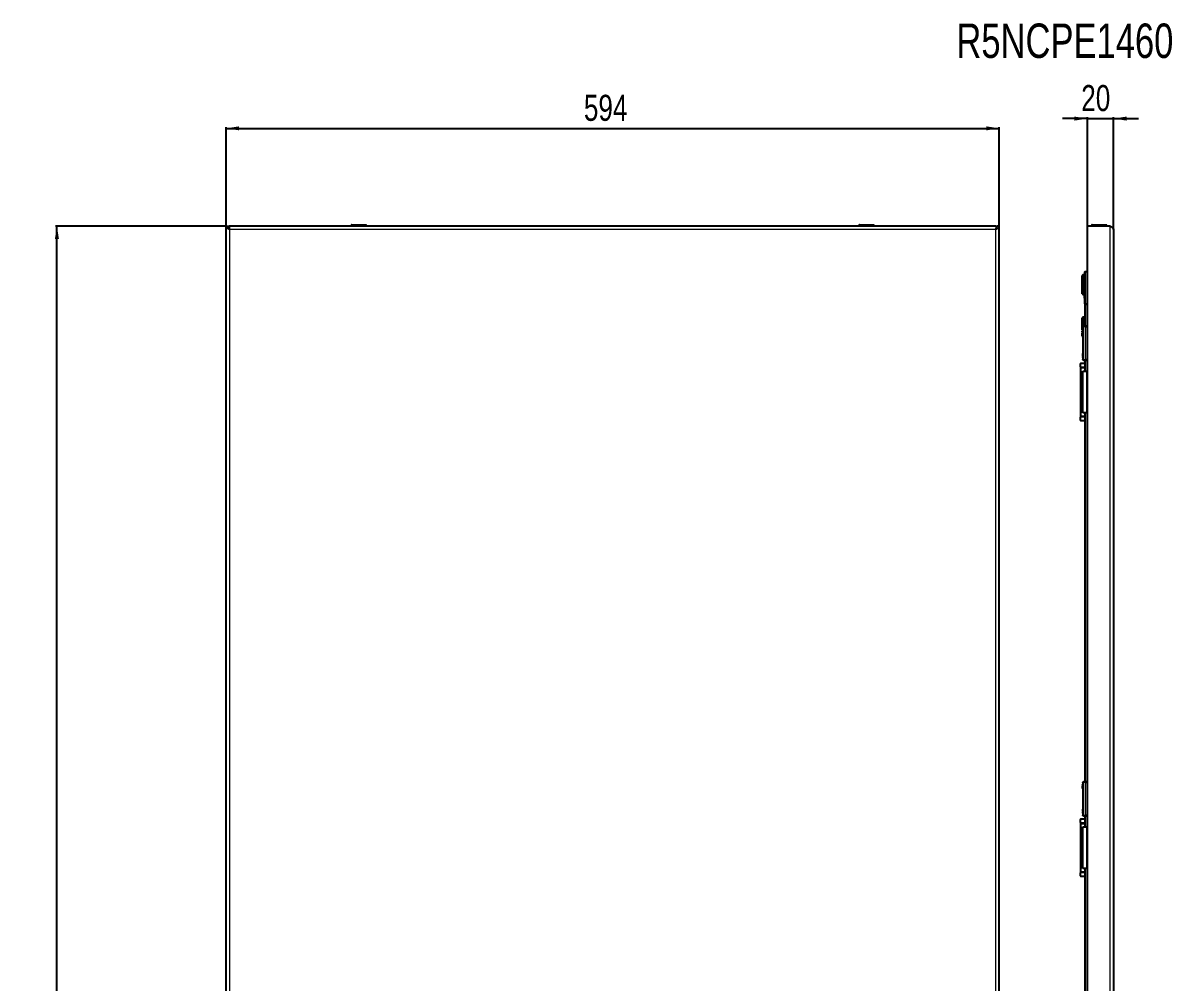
# Model space of a CAD drawing. Header units: millimetres. Extents: x -321 to 1498, y -588 to 1043.
# Drawn here: x -321 to 562, y 307 to 1043 of the extents above; entities that cross this region are included whole.
import ezdxf

# ---------------------------------------------------------------- set-up
doc = ezdxf.new("R2010")
doc.units = ezdxf.units.MM
doc.layers.add('FORMAT', color=7, linetype='Continuous')
doc.styles.add('SLDTEXTSTYLE0', font='TXT', dxfattribs={"width": 0.75})
doc.dimstyles.new('SLDDIMSTYLE0', dxfattribs={"dimtxt": 20, "dimasz": 10, "dimexe": 0, "dimexo": 0.0625, "dimgap": 5, "dimtad": 2, "dimdec": 1, "dimrnd": 1e-09, "dimzin": 12, "dimdsep": 46, "dimtxsty": 'SLDTEXTSTYLE0', "dimsah": 1, "dimcen": 0.09, "dimadec": 0, "dimazin": 3, "dimtfac": 1, "dimtofl": 0, "dimtmove": 0, "dimatfit": 3, "dimfxl": 0, "dimfrac": 2, "dimtolj": 1, "dimtzin": 12, "dimarcsym": 0})
doc.dimstyles.new('SLDDIMSTYLE1', dxfattribs={"dimtxt": 20, "dimasz": 10, "dimexe": 0, "dimexo": 0.0625, "dimgap": 5, "dimtad": 2, "dimdec": 1, "dimrnd": 1e-09, "dimzin": 12, "dimdsep": 46, "dimtxsty": 'SLDTEXTSTYLE0', "dimsah": 1, "dimcen": 0.09, "dimadec": 0, "dimazin": 3, "dimtfac": 1, "dimtmove": 0, "dimatfit": 0, "dimfxl": 0, "dimfrac": 2, "dimtolj": 1, "dimtzin": 12, "dimarcsym": 0})

# ---------------------------------------------------------------- blocks, each defined once
blk = doc.blocks.new('_D')
at = {"layer": 'FORMAT'}
for p, q in [((-164.47, 887.23), (-164.47, 963.22)), ((-164.47, 962.22), (429.53, 962.22)), ((429.53, 887.23), (429.53, 963.22))]:
    blk.add_line(p, q, dxfattribs=at)
for points in [[(-164.47, 962.22), (-154.47, 960.68), (-154.47, 963.76)], [(429.53, 962.22), (419.53, 963.76), (419.53, 960.68)]]:
    blk.add_solid(points, dxfattribs=at)
at = {"layer": 'FORMAT', "insert": (110.36, 988), "char_height": 20, "attachment_point": 1, "style": 'SLDTEXTSTYLE0'}
blk.add_mtext('594', dxfattribs=at)
blk = doc.blocks.new('_D_1')
at = {"layer": 'FORMAT'}
for p, q in [((-164.48, 887.22), (-295.48, 887.22)), ((-294.48, -467.78), (-294.48, 887.22)), ((-164.48, -467.78), (-295.48, -467.78))]:
    blk.add_line(p, q, dxfattribs=at)
for points in [[(-294.48, 887.22), (-296.02, 877.22), (-292.94, 877.22)], [(-294.48, -467.78), (-292.94, -457.78), (-296.02, -457.78)]]:
    blk.add_solid(points, dxfattribs=at)
at = {"layer": 'FORMAT', "insert": (-320.26, 195.82), "char_height": 20, "attachment_point": 1, "rotation": 90, "style": 'SLDTEXTSTYLE0'}
blk.add_mtext('1355', dxfattribs=at)
blk = doc.blocks.new('_D_3')
at = {"layer": 'FORMAT'}
for p, q in [((497.27, 969.72), (478.04, 969.72)), ((497.27, 887.23), (497.27, 970.72)), ((497.27, 969.72), (517.27, 969.72)), ((517.27, 884.63), (517.27, 970.72)), ((517.27, 969.72), (536.5, 969.72))]:
    blk.add_line(p, q, dxfattribs=at)
for points in [[(497.27, 969.72), (487.27, 971.26), (487.27, 968.18)], [(517.27, 969.72), (527.27, 968.18), (527.27, 971.26)]]:
    blk.add_solid(points, dxfattribs=at)
at = {"layer": 'FORMAT', "insert": (492.49, 995.5), "char_height": 20, "attachment_point": 1, "style": 'SLDTEXTSTYLE0'}
blk.add_mtext('20', dxfattribs=at)

msp = doc.modelspace()

# ---------------------------------------------------------------- linework, layer by layer
at = {"color": 7, "linetype": 'Continuous', "lineweight": 25}
for p, q in [((-164.47, 887.22), (-162.47, 887.22)), ((-164.47, -467.78), (-164.47, 887.22)), ((427.23, 887.22), (-162.17, 887.22)), ((-162.17, 885.49), (-162.17, 887.22)), ((-68.22, 887.97), (-68.22, 887.22)), ((-67.97, 888.22), (-56.97, 888.22)), ((-56.72, 887.22), (-56.72, 887.97)), ((321.78, 887.97), (321.78, 887.22)), ((322.03, 888.22), (324.52, 888.22)), ((324.52, 888.22), (333.03, 888.22)), ((333.28, 887.22), (333.28, 887.97)), ((427.23, 887.22), (427.23, 885.52)), ((429.53, 887.22), (427.53, 887.22)), ((429.53, -467.78), (429.53, 887.22)), ((497.27, -467.78), (497.27, 887.22)), ((514.67, 887.22), (497.27, 887.22)), ((500.52, 887.97), (500.52, 887.22)), ((500.77, 888.22), (501.67, 888.22)), ((501.67, 888.22), (511.77, 888.22)), ((512.02, 887.22), (512.02, 887.97)), ((517.27, 884.62), (517.27, 287.22)), ((493.77, 849.72), (493.27, 849.22)), ((493.27, 842.22), (493.27, 849.22)), ((495.27, 849.72), (493.77, 849.72)), ((493.77, 849.72), (493.77, 842.22)), ((495.07, 847.58), (495.27, 847.58)), ((495.07, 845.59), (495.07, 847.58)), ((495.27, 827.52), (495.27, 851.92)), ((495.57, 852.22), (497.27, 852.22)), ((493.27, 835.22), (493.27, 842.22)), ((493.77, 842.22), (493.77, 834.72)), ((495.05, 841.16), (495.07, 841.16)), ((495.07, 845.59), (495.27, 845.59)), ((495.07, 843.62), (495.07, 845.59)), ((495.07, 843.62), (495.27, 843.62)), ((495.07, 842.57), (495.27, 842.57)), ((495.07, 841.53), (495.07, 842.57)), ((495.07, 841.53), (495.27, 841.53)), ((495.07, 840.14), (495.07, 841.53)), ((495.07, 840.14), (495.27, 840.14)), ((495.07, 839.65), (495.07, 840.14)), ((495.07, 839.65), (495.27, 839.65)), ((495.07, 838.85), (495.07, 839.65)), ((495.07, 838.85), (495.27, 838.85)), ((495.07, 838.07), (495.07, 838.85)), ((493.27, 835.22), (493.77, 834.72)), ((493.77, 834.72), (495.07, 834.72)), ((495.27, 837.94), (495.05, 837.94)), ((495.07, 834.62), (495.27, 834.62)), ((495.07, 834.29), (495.07, 834.62)), ((495.07, 834.29), (495.27, 834.29)), ((495.07, 833.61), (495.07, 834.29)), ((495.07, 833.61), (495.27, 833.61)), ((495.07, 832.58), (495.27, 832.58)), ((495.07, 832.47), (495.07, 832.58)), ((495.07, 832.47), (495.27, 832.47)), ((495.07, 832.23), (495.07, 832.47)), ((495.07, 831.87), (495.07, 832.23)), ((495.07, 832.23), (495.27, 832.23)), ((495.07, 831.87), (495.27, 831.87)), ((495.27, 827.22), (495.27, 810.22)), ((495.27, 827.22), (495.57, 827.22)), ((496.22, 827.22), (495.57, 827.22)), ((496.22, 827.22), (497.27, 827.22)), ((493.77, 817.22), (493.27, 816.72)), ((493.27, 807.5), (493.27, 816.72)), ((495.27, 817.22), (493.77, 817.22)), ((493.77, 817.22), (493.77, 810.04)), ((493.27, 805.83), (493.27, 806.51)), ((493.27, 802.72), (493.27, 805.02)), ((493.67, 809.72), (493.67, 784.72)), ((497.16, 810.22), (495.67, 810.22)), ((493.27, 802.72), (493.67, 802.32)), ((491.72, 781.22), (491.72, 779.22)), ((495.27, 781.72), (492.22, 781.72)), ((492.22, 778.72), (495.27, 778.72)), ((492.22, 778.72), (492.22, 778.42)), ((492.22, 741.02), (492.22, 778.42)), ((492.22, 778.42), (495.22, 778.42)), ((494.72, 778.72), (494.72, 778.42)), ((495.22, 778.42), (495.27, 778.42)), ((495.27, 784.22), (495.27, 775.72)), ((495.67, 784.22), (497.27, 784.22)), ((493.77, 775.72), (496.77, 775.72)), ((493.77, 743.72), (493.77, 775.72)), ((497.27, 775.72), (496.77, 775.72)), ((496.77, 743.72), (493.77, 743.72)), ((495.27, 743.72), (495.27, 460.22)), ((496.77, 743.72), (497.27, 743.72)), ((491.72, 740.22), (491.72, 738.22)), ((495.22, 741.02), (492.22, 741.02)), ((492.22, 741.02), (492.22, 740.72)), ((495.27, 740.72), (492.22, 740.72)), ((492.22, 737.72), (495.27, 737.72)), ((494.72, 741.02), (494.72, 740.72)), ((495.27, 741.02), (495.22, 741.02)), ((493.67, 459.72), (493.67, 434.72)), ((497.27, 460.22), (495.67, 460.22)), ((495.27, 434.22), (495.27, 425.72)), ((495.67, 434.22), (497.27, 434.22)), ((491.72, 431.22), (491.72, 429.22)), ((495.27, 431.72), (492.22, 431.72)), ((492.22, 428.72), (495.27, 428.72)), ((492.22, 428.72), (492.22, 428.42)), ((492.22, 391.02), (492.22, 428.42)), ((492.22, 428.42), (495.22, 428.42)), ((493.77, 425.72), (496.77, 425.72)), ((493.77, 393.72), (493.77, 425.72)), ((494.72, 428.72), (494.72, 428.42)), ((495.22, 428.42), (495.27, 428.42)), ((497.27, 425.72), (496.77, 425.72)), ((491.72, 390.22), (491.72, 388.22)), ((495.22, 391.02), (492.22, 391.02)), ((492.22, 391.02), (492.22, 390.72)), ((495.27, 390.72), (492.22, 390.72)), ((496.77, 393.72), (493.77, 393.72)), ((494.72, 391.02), (494.72, 390.72)), ((495.27, 391.02), (495.22, 391.02)), ((495.27, 393.72), (495.27, 288.72)), ((496.77, 393.72), (497.27, 393.72)), ((492.22, 387.72), (495.27, 387.72))]:
    msp.add_line(p, q, dxfattribs=at)
at = {"color": 8, "linetype": 'Continuous', "lineweight": 18}
for p, q in [((426.93, 884.62), (-161.87, 884.62)), ((-161.87, 884.62), (-161.87, 287.19)), ((-56.72, 887.97), (-68.22, 887.97)), ((324.38, 887.97), (321.78, 887.97)), ((333.28, 887.97), (324.38, 887.97)), ((426.93, -465.18), (426.93, 884.62)), ((501.46, 887.97), (500.52, 887.97)), ((512.02, 887.97), (501.46, 887.97)), ((514.67, -467.78), (514.67, 887.22)), ((495.27, 851.92), (495.57, 851.92)), ((495.57, 852.22), (495.57, 851.92)), ((495.57, 851.92), (495.57, 827.52)), ((497.27, 851.92), (495.57, 851.92)), ((495.07, 836.35), (495.27, 836.35)), ((495.57, 827.52), (495.27, 827.52)), ((495.57, 827.52), (497.27, 827.52)), ((495.57, 827.52), (495.57, 827.22)), ((495.67, 784.72), (495.67, 809.72)), ((495.67, 809.72), (497.27, 809.72)), ((495.22, 778.42), (495.22, 778.72)), ((495.22, 775.72), (495.22, 778.42)), ((497.27, 784.72), (495.67, 784.72)), ((496.77, 743.72), (496.77, 775.72)), ((495.22, 741.02), (495.22, 743.72)), ((495.22, 740.72), (495.22, 741.02)), ((495.67, 459.72), (497.27, 459.72)), ((495.67, 434.72), (495.67, 459.72)), ((497.27, 434.72), (495.67, 434.72)), ((495.22, 428.42), (495.22, 428.72)), ((495.22, 425.72), (495.22, 428.42)), ((496.77, 393.72), (496.77, 425.72)), ((495.22, 391.02), (495.22, 393.72)), ((495.22, 390.72), (495.22, 391.02))]:
    msp.add_line(p, q, dxfattribs=at)
at = {"color": 7, "linetype": 'Continuous', "lineweight": 25}
for centre, radius, start, end in [((-67.97, 887.97), 0.25, 90, 180), ((-56.97, 887.97), 0.25, 0, 90), ((322.03, 887.97), 0.25, 90, 180), ((333.03, 887.97), 0.25, 0, 90), ((500.77, 887.97), 0.25, 90, 180), ((511.77, 887.97), 0.25, 0, 90), ((495.57, 851.92), 0.3, 90, 180), ((495.57, 827.52), 0.3, 180, 270), ((492.22, 781.22), 0.5, 90, 180), ((492.22, 779.22), 0.5, 180, 270), ((492.22, 740.22), 0.5, 90, 180), ((492.22, 738.22), 0.5, 180, 270), ((492.22, 431.22), 0.5, 90, 180), ((492.22, 429.22), 0.5, 180, 270), ((492.22, 390.22), 0.5, 90, 180), ((492.22, 388.22), 0.5, 180, 270)]:
    msp.add_arc(centre, radius, start, end, dxfattribs=at)
for points, knots in [([(-164.47, 887.22), (-164.47, 887.11), (-164.46, 887.01), (-164.39, 886.79), (-164.34, 886.68), (-164.21, 886.46), (-164.13, 886.36), (-163.94, 886.14), (-163.83, 886.03), (-163.59, 885.81), (-163.46, 885.71), (-163.18, 885.49), (-163.02, 885.38), (-162.55, 885.05), (-162.22, 884.84), (-161.87, 884.62)], [0, 0, 0, 0, 0.125, 0.125, 0.25, 0.25, 0.375, 0.375, 0.5, 0.5, 0.625, 0.625, 0.75, 0.75, 1, 1, 1, 1]), ([(-162.47, 887.22), (-162.47, 886.79), (-162.41, 886.36), (-162.19, 885.49), (-162.03, 885.06), (-161.87, 884.62)], [0, 0, 0, 0, 0.5, 0.5, 1, 1, 1, 1]), ([(-161.87, 884.62), (-161.9, 884.96), (-161.92, 885.3), (-161.97, 885.93), (-162, 886.22), (-162.05, 886.7), (-162.07, 886.9), (-162.12, 887.16), (-162.15, 887.22), (-162.17, 887.22)], [0, 0, 0, 0, 0.25, 0.25, 0.5, 0.5, 0.75, 0.75, 1, 1, 1, 1]), ([(426.93, 884.62), (427.08, 885.06), (427.24, 885.49), (427.46, 886.36), (427.53, 886.79), (427.53, 887.22)], [0, 0, 0, 0, 0.5, 0.5, 1, 1, 1, 1]), ([(426.93, 884.62), (427.1, 884.73), (427.27, 884.84), (427.6, 885.06), (427.77, 885.17), (428.08, 885.38), (428.23, 885.49), (428.51, 885.71), (428.65, 885.82), (428.89, 886.03), (429, 886.14), (429.18, 886.36), (429.26, 886.47), (429.46, 886.79), (429.53, 887), (429.53, 887.22)], [0, 0, 0, 0, 0.125, 0.125, 0.25, 0.25, 0.375, 0.375, 0.5, 0.5, 0.625, 0.625, 0.75, 0.75, 1, 1, 1, 1]), ([(427.23, 887.22), (427.2, 887.22), (427.18, 887.16), (427.13, 886.9), (427.1, 886.7), (427.05, 886.22), (427.03, 885.93), (426.98, 885.3), (426.95, 884.96), (426.93, 884.62)], [0, 0, 0, 0, 0.25, 0.25, 0.5, 0.5, 0.75, 0.75, 1, 1, 1, 1]), ([(514.67, 887.22), (514.84, 887.11), (515.01, 887.01), (515.35, 886.79), (515.51, 886.68), (515.83, 886.46), (515.98, 886.36), (516.26, 886.14), (516.39, 886.03), (516.63, 885.81), (516.74, 885.71), (516.93, 885.49), (517.01, 885.38), (517.21, 885.05), (517.27, 884.84), (517.27, 884.62)], [0, 0, 0, 0, 0.125, 0.125, 0.25, 0.25, 0.375, 0.375, 0.5, 0.5, 0.625, 0.625, 0.75, 0.75, 1, 1, 1, 1]), ([(495.07, 842.75), (495.07, 842.79), (495.07, 843.07), (495.07, 843.37), (495.07, 843.62)], [0, 0, 0, 0, 0.139508, 1, 1, 1, 1]), ([(495.07, 836.35), (495.07, 836.68), (495.07, 837.28), (495.07, 837.85), (495.07, 837.88), (495.07, 837.9)], [0, 0, 0, 0, 0.415678, 0.776277, 1, 1, 1, 1]), ([(495.07, 834.62), (495.07, 834.96), (495.07, 835.59), (495.07, 836.11), (495.07, 836.35)], [0, 0, 0, 0, 0.5368, 1, 1, 1, 1]), ([(495.07, 832.58), (495.07, 832.73), (495.07, 832.99), (495.07, 833.42), (495.07, 833.61)], [0, 0, 0, 0, 0.547643, 1, 1, 1, 1]), ([(493.37, 807.73), (493.37, 807.78), (493.37, 807.87), (493.37, 807.95), (493.37, 808.04), (493.37, 808.17), (493.37, 808.2), (493.37, 808.22)], [0, 0, 0, 0, 0.124693, 0.187182, 0.249773, 0.500039, 1, 1, 1, 1]), ([(493.37, 807.52), (493.37, 807.52), (493.37, 807.52), (493.37, 807.53), (493.37, 807.55), (493.37, 807.57), (493.37, 807.61), (493.37, 807.65), (493.37, 807.69), (493.37, 807.71), (493.37, 807.73)], [0, 0, 0, 0, 0.128825, 0.180169, 0.243397, 0.36986, 0.499864, 0.749649, 0.843476, 1, 1, 1, 1]), ([(493.37, 806.01), (493.37, 806.09), (493.37, 806.24), (493.37, 806.46), (493.37, 806.64), (493.37, 806.81), (493.37, 806.91), (493.37, 806.92), (493.37, 806.93)], [0, 0, 0, 0, 0.125049, 0.249886, 0.370856, 0.49982, 0.749609, 1, 1, 1, 1]), ([(493.37, 805.16), (493.37, 805.17), (493.37, 805.18), (493.37, 805.27), (493.37, 805.37), (493.37, 805.49), (493.37, 805.7), (493.37, 805.89), (493.37, 806.01)], [0, 0, 0, 0, 0.25007, 0.379181, 0.500499, 0.62417, 0.750842, 1, 1, 1, 1]), ([(493.37, 789.28), (493.37, 789.28), (493.37, 789.26), (493.37, 789.18), (493.37, 789.08), (493.37, 788.95), (493.37, 788.74), (493.37, 788.56), (493.37, 788.44)], [0, 0, 0, 0, 0.25007, 0.379559, 0.500499, 0.624556, 0.750843, 1, 1, 1, 1]), ([(493.37, 788.44), (493.37, 788.4), (493.37, 788.32), (493.37, 788.17), (493.37, 787.98), (493.37, 787.81), (493.37, 787.64), (493.37, 787.53), (493.37, 787.52), (493.37, 787.52)], [0, 0, 0, 0, 0.0626366, 0.1252782, 0.2500723, 0.3748405, 0.4999941, 0.7496958, 1, 1, 1, 1]), ([(493.37, 786.93), (493.37, 786.93), (493.37, 786.93), (493.37, 786.92), (493.37, 786.9), (493.37, 786.88), (493.37, 786.82), (493.37, 786.76), (493.37, 786.72)], [0, 0, 0, 0, 0.13107, 0.182437, 0.243796, 0.371388, 0.500442, 1, 1, 1, 1]), ([(493.37, 786.72), (493.37, 786.69), (493.37, 786.64), (493.37, 786.56), (493.37, 786.49), (493.37, 786.4), (493.37, 786.27), (493.37, 786.24), (493.37, 786.22)], [0, 0, 0, 0, 0.0626863, 0.1251726, 0.1876279, 0.2501847, 0.5003136, 1, 1, 1, 1]), ([(493.37, 457.73), (493.37, 457.78), (493.37, 457.87), (493.37, 457.95), (493.37, 458.04), (493.37, 458.17), (493.37, 458.2), (493.37, 458.22)], [0, 0, 0, 0, 0.124693, 0.187182, 0.249773, 0.500039, 1, 1, 1, 1]), ([(493.37, 457.52), (493.37, 457.52), (493.37, 457.52), (493.37, 457.53), (493.37, 457.55), (493.37, 457.57), (493.37, 457.61), (493.37, 457.65), (493.37, 457.69), (493.37, 457.71), (493.37, 457.73)], [0, 0, 0, 0, 0.128825, 0.180169, 0.243397, 0.36986, 0.499864, 0.749649, 0.843476, 1, 1, 1, 1]), ([(493.37, 456.01), (493.37, 456.09), (493.37, 456.24), (493.37, 456.46), (493.37, 456.64), (493.37, 456.81), (493.37, 456.91), (493.37, 456.92), (493.37, 456.93)], [0, 0, 0, 0, 0.125049, 0.249886, 0.370856, 0.49982, 0.749609, 1, 1, 1, 1]), ([(493.37, 455.16), (493.37, 455.17), (493.37, 455.18), (493.37, 455.27), (493.37, 455.37), (493.37, 455.49), (493.37, 455.7), (493.37, 455.89), (493.37, 456.01)], [0, 0, 0, 0, 0.25007, 0.379181, 0.500499, 0.62417, 0.750842, 1, 1, 1, 1]), ([(493.37, 439.28), (493.37, 439.28), (493.37, 439.26), (493.37, 439.18), (493.37, 439.08), (493.37, 438.95), (493.37, 438.74), (493.37, 438.56), (493.37, 438.44)], [0, 0, 0, 0, 0.25007, 0.379559, 0.500499, 0.624556, 0.750843, 1, 1, 1, 1]), ([(493.37, 438.44), (493.37, 438.4), (493.37, 438.32), (493.37, 438.17), (493.37, 437.98), (493.37, 437.81), (493.37, 437.64), (493.37, 437.53), (493.37, 437.52), (493.37, 437.52)], [0, 0, 0, 0, 0.0626366, 0.1252782, 0.2500723, 0.3748405, 0.4999941, 0.7496958, 1, 1, 1, 1]), ([(493.37, 436.93), (493.37, 436.93), (493.37, 436.93), (493.37, 436.92), (493.37, 436.9), (493.37, 436.88), (493.37, 436.82), (493.37, 436.76), (493.37, 436.72)], [0, 0, 0, 0, 0.13107, 0.182437, 0.243796, 0.371388, 0.500442, 1, 1, 1, 1]), ([(493.37, 436.72), (493.37, 436.69), (493.37, 436.64), (493.37, 436.56), (493.37, 436.49), (493.37, 436.4), (493.37, 436.27), (493.37, 436.24), (493.37, 436.22)], [0, 0, 0, 0, 0.0626863, 0.1251726, 0.1876279, 0.2501847, 0.5003136, 1, 1, 1, 1])]:
    msp.add_open_spline(points, degree=3, knots=knots, dxfattribs=at)
for points in [[(493.67, 809.72), (493.68, 809.79), (493.69, 809.92), (493.81, 810.09), (493.98, 810.2), (494.11, 810.22), (494.17, 810.22)], [(495.67, 810.22), (495.48, 810.22), (495.08, 810.22), (494.59, 810.22), (494.24, 810.22), (494.19, 810.22), (494.17, 810.22)], [(494.17, 784.22), (494.11, 784.23), (493.98, 784.25), (493.81, 784.36), (493.69, 784.53), (493.68, 784.66), (493.67, 784.72)], [(494.17, 784.22), (494.19, 784.22), (494.24, 784.22), (494.59, 784.22), (495.08, 784.22), (495.48, 784.22), (495.67, 784.22)], [(493.67, 459.72), (493.68, 459.79), (493.69, 459.92), (493.81, 460.09), (493.98, 460.2), (494.11, 460.22), (494.17, 460.22)], [(495.67, 460.22), (495.48, 460.22), (495.08, 460.22), (494.59, 460.22), (494.24, 460.22), (494.19, 460.22), (494.17, 460.22)], [(494.17, 434.22), (494.11, 434.23), (493.98, 434.25), (493.81, 434.36), (493.69, 434.53), (493.68, 434.66), (493.67, 434.72)], [(494.17, 434.22), (494.19, 434.22), (494.24, 434.22), (494.59, 434.22), (495.08, 434.22), (495.48, 434.22), (495.67, 434.22)]]:
    msp.add_open_spline(points, degree=3, dxfattribs=at)
at = {"color": 8, "linetype": 'Continuous', "lineweight": 18}
for points in [[(495.67, 809.72), (495.41, 809.72), (494.89, 809.72), (494.23, 809.72), (493.76, 809.72), (493.7, 809.72), (493.67, 809.72)], [(495.67, 810.22), (495.67, 810.22), (495.67, 810.2), (495.67, 810.09), (495.67, 809.92), (495.67, 809.79), (495.67, 809.72)], [(493.67, 784.72), (493.7, 784.72), (493.76, 784.72), (494.23, 784.72), (494.89, 784.72), (495.41, 784.72), (495.67, 784.72)], [(495.67, 784.72), (495.67, 784.66), (495.67, 784.53), (495.67, 784.36), (495.67, 784.25), (495.67, 784.23), (495.67, 784.22)], [(495.67, 459.72), (495.41, 459.72), (494.89, 459.72), (494.23, 459.72), (493.76, 459.72), (493.7, 459.72), (493.67, 459.72)], [(495.67, 460.22), (495.67, 460.22), (495.67, 460.2), (495.67, 460.09), (495.67, 459.92), (495.67, 459.79), (495.67, 459.72)], [(493.67, 434.72), (493.7, 434.72), (493.76, 434.72), (494.23, 434.72), (494.89, 434.72), (495.41, 434.72), (495.67, 434.72)], [(495.67, 434.72), (495.67, 434.66), (495.67, 434.53), (495.67, 434.36), (495.67, 434.25), (495.67, 434.23), (495.67, 434.22)]]:
    msp.add_open_spline(points, degree=3, dxfattribs=at)

# ---------------------------------------------------------------- texts
at = {"layer": 'FORMAT', "insert": (396.57, 1042.76), "char_height": 26.458, "attachment_point": 1, "style": 'SLDTEXTSTYLE0'}
msp.add_mtext('R5NCPE1460', dxfattribs=at)

# ---------------------------------------------------------------- dimensions: what is measured, and where the dimension line sits
at = {"layer": 'FORMAT'}
for base, p1, p2, dimstyle, picture, middle in [((517.27, 969.72), (497.27, 887.22), (517.27, 884.62), 'SLDDIMSTYLE1', '_D_3', (507.27, 969.72)), ((429.53, 962.22), (-164.47, 887.22), (429.53, 887.22), 'SLDDIMSTYLE0', '_D', (132.53, 962.22))]:
    dim = msp.add_linear_dim(base=base, p1=p1, p2=p2, dimstyle=dimstyle, dxfattribs=at)
    dim.commit()
    dim.dimension.update_dxf_attribs({"geometry": picture, "text_midpoint": middle, "dimtype": 160})
dim = msp.add_linear_dim(base=(-294.48, 887.22), p1=(-164.47, -467.78), p2=(-164.47, 887.22), angle=90, dimstyle='SLDDIMSTYLE0', dxfattribs=at)
dim.commit()
dim.dimension.update_dxf_attribs({"geometry": '_D_1', "text_midpoint": (-294.48, 225.38), "dimtype": 160})

doc.saveas('drawing.dxf')
